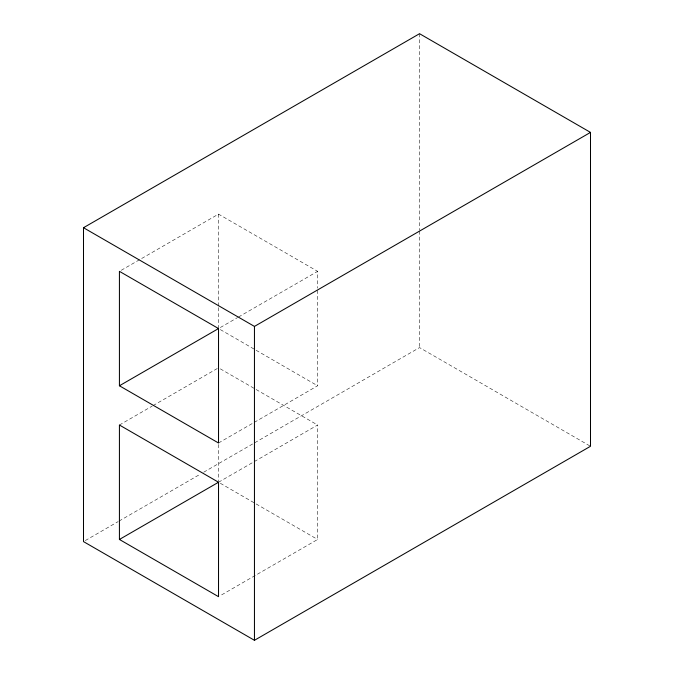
<?xml version="1.0" encoding="UTF-8"?>
<svg xmlns="http://www.w3.org/2000/svg" width="674" height="674" viewBox="0 0 674 674"><rect width="100%" height="100%" fill="white"/><g stroke="black" fill="none" stroke-linecap="round" stroke-linejoin="round"><path stroke-width="0.51" stroke-dasharray="3.37 2.53" d="M121.244 270.291L218.528 214.13L317.623 271.344L317.623 288.143M220.347 327.505L237.619 317.538M238.529 317.007L317.623 271.344M119.424 425.024L152.155 406.127M153.065 405.605L217.618 368.333M218.528 442.995L317.623 385.772L317.623 289.188M85.32 540.548L118.11 521.625M119.02 521.095L200.068 474.302M203.717 472.196L253.803 443.281M254.713 442.759L419.548 347.59L590.5 446.281M218.528 482.239L317.623 425.024L317.623 539.461L220.347 595.622M220.347 329.611L317.623 385.772M220.347 368.863L317.623 425.024M220.347 483.292L317.623 539.461M419.548 33.7L419.548 230.011M419.548 231.064L419.548 347.59M218.528 214.13L218.528 306.51M218.528 307.563L218.528 328.558M218.528 444.452L218.528 481.194"/><path stroke-width="1.01" d="M83.5 227.719L419.548 33.7L590.5 132.399L590.5 446.281L254.452 640.3L83.5 541.601L83.5 227.719L254.452 326.41L590.5 132.399M119.424 385.772L218.528 328.558L218.528 442.995L119.424 385.772L119.424 271.344L218.528 328.558M119.424 539.461L218.528 482.239L218.528 596.675L119.424 539.461L119.424 425.024L218.528 482.239M254.452 326.41L254.452 640.3"/></g></svg>
